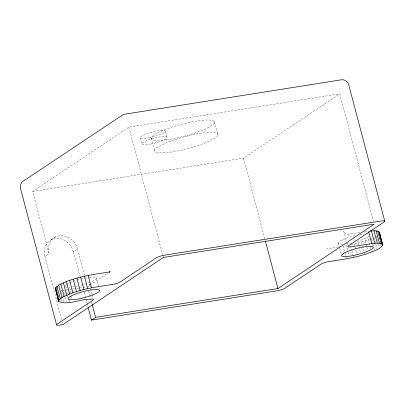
<?xml version="1.0" encoding="UTF-8"?>
<svg xmlns="http://www.w3.org/2000/svg" width="405" height="405" viewBox="0 0 405 405"><rect width="100%" height="100%" fill="white"/><g stroke="black" fill="none" stroke-linecap="round" stroke-linejoin="round"><path stroke-width="0.3" stroke-dasharray="2.02 1.52" d="M66.445 284.406L65.326 285.242A16.342 3.063 -14.8 0 0 64.79 286.163M61.681 319.707L44.93 256.299L49.056 253.54L32.653 191.459L128.922 127.094L339.77 93.823L373.41 221.145M50.873 239.983L54.999 237.224M44.93 256.299A16.342 14.094 56.2 0 1 55.075 238.53A16.342 14.094 56.2 0 1 73.421 251.804L77.547 249.045L84.473 275.263M32.653 191.459L243.501 158.188L339.77 93.823M89.576 285.414L88.027 286.451L89.444 284.917L89.444 283.87L90.072 286.259M90.092 285.069L108.15 272.995M368.793 236.48L366.849 237.664A16.342 3.063 -14.8 0 1 356.952 241.41M371.41 238.332L372.443 237.846M351.444 244.721L361.625 241.947L370.423 238.742M72.596 286.922L73.786 286.735M346.128 243.764L349.105 243.294A16.342 3.063 -14.8 0 0 351.302 242.848M78.762 288.087L69.604 289.529L70.389 292.486M79.375 287.99L82.428 287.504M83.04 287.408L86.7 286.831M326.045 249.065L338.256 247.141M359.807 232.521L348.037 234.363C345.936 234.703 344.179 233.047 343.668 231.108L346.346 241.258M364.763 231.746L368.479 231.164M67.964 289.757L66.324 289.985L67.731 295.306M64.547 290.152L63.362 290.264L64.456 294.405M60.785 290.365L61.813 290.324M380.28 244.306L380.746 246.078M376.129 235.953L376.756 238.312M376.913 238.904L377.379 240.676M378.316 244.225L379.252 247.769M374.149 237.71L375.708 243.623M375.865 244.215L376.959 248.351M371.567 238.925L372.813 243.653M372.97 244.24L373.44 246.017M374.063 248.381L374.691 250.746M372.509 244.701L373.137 247.065M368.444 239.557L370.317 246.65M370.474 247.242L370.783 248.427M371.41 250.786L371.724 251.971M365.158 240.773L366.717 246.685M366.874 247.273L367.654 250.229M361.625 241.947L362.095 243.724M362.718 246.083L364.434 252.588M364.591 253.176L364.905 254.36M357.929 243.056L358.708 246.012M358.865 246.605L360.425 252.512M354.147 244.073L354.77 246.437M354.927 247.03L356.8 254.122M350.522 245.572L351.768 250.3M351.925 250.887L353.175 255.616M353.332 256.208L353.641 257.388M346.979 243.648L347.293 244.838M347.758 249.885L346.67 245.749L343.141 246.372L344.858 252.872M348.386 252.249L349.166 255.206M345.014 253.459L346.26 258.188M338.322 243.005L339.572 247.733M339.729 248.326L341.288 254.239M243.501 158.188L265.229 240.433M214.336 121.47L217.844 134.733A32.684 6.126 -14.8 0 1 169.811 152.224A32.684 6.126 -14.8 0 1 170.981 140.97A32.684 6.126 -14.8 0 1 217.844 134.733M165.356 131.407L166.997 137.614M151.298 138.135L154.806 151.394M140.095 137.781L141.735 143.988M128.922 127.094L162.886 255.631M163.043 256.243L163.367 257.459M96.324 277.81L99.291 289.043M90.705 288.643L92.122 294.015M92.279 294.612L93.226 298.196M88.66 291.114L90.593 298.429M91.56 302.089L92.208 304.53M73.421 251.804L79.866 276.19M84.053 292.046L86.953 303.016M87.115 303.628L87.92 306.676M71.482 296.627L71.948 298.399M68.982 300.034L69.447 301.811M67.291 295.625L67.757 297.397M65.235 297.361L66.329 301.497M61.251 292.137L62.188 295.685M62.345 296.278L63.909 302.191M60.993 299.148L61.621 301.512M59.662 300.065L59.975 301.249M62.324 322.147L62.648 323.367M49.056 253.54A16.342 14.094 56.2 0 1 59.201 235.771A16.342 14.094 56.2 0 1 77.547 249.045M342.503 244.114A16.342 3.063 -14.8 0 1 338.858 242.084L340.357 240.97A16.342 3.063 -14.8 0 1 355.575 235.497M359.979 234.586A16.342 3.063 -14.8 0 1 363.832 234.049M367.031 233.903A16.342 3.063 -14.8 0 1 368.383 234.014M89.768 277.263A16.342 3.063 -14.8 0 1 95.261 279.642L93.312 280.827A16.342 3.063 -14.8 0 1 90.573 282.098M90.052 282.31A16.342 3.063 -14.8 0 1 87.202 283.373M86.685 283.551A16.342 3.063 -14.8 0 1 83.42 284.573M82.863 284.73A16.342 3.063 -14.8 0 1 80.023 285.484M77.77 286.006A16.342 3.063 -14.8 0 1 76.11 286.35M70.105 287.211A16.342 3.063 -14.8 0 1 68.972 287.277M66.673 287.216A16.342 3.063 -14.8 0 1 65.251 286.836M66.82 284.128A16.342 3.063 -14.8 0 1 69.184 282.892M69.65 282.68A16.342 3.063 -14.8 0 1 72.262 281.607M73.249 281.247A16.342 3.063 -14.8 0 1 75.867 280.361M76.96 280.022A16.342 3.063 -14.8 0 1 79.77 279.227M80.904 278.934A16.342 3.063 -14.8 0 1 89.216 277.329M149.465 137.705L146.529 138.216A13.071 2.45 -14.8 0 1 145.395 134.237A13.071 2.45 -14.8 0 1 165.189 130.815A13.071 2.45 -14.8 0 1 149.465 137.705M151.106 143.917L148.169 144.423A13.071 2.45 -14.8 0 1 147.035 140.444A13.071 2.45 -14.8 0 1 166.83 137.022A13.071 2.45 -14.8 0 1 151.106 143.917M166.531 139.806A32.684 6.126 -14.8 0 0 214.564 122.315A32.684 6.126 -14.8 0 0 167.7 128.552A32.684 6.126 -14.8 0 0 166.531 139.806"/><path stroke-width="0.61" d="M109.178 272.307L110.211 271.618L108.697 272.125C94.395 274.22 79.886 276.215 66.359 281.591C62.552 283.389 57.864 284.599 55.333 288.208L58.614 301.381C67.868 305.714 80.534 298.855 89.981 299.249A6.536 1.225 -14.8 0 1 92.932 300.186L57.171 324.096A6.536 1.225 -14.8 0 0 60.122 325.038L62.972 324.587L163.367 257.459L374.215 224.193L277.946 288.557L95.59 317.333L91.464 320.092L88.082 307.289M58.614 301.381L55.333 288.208M379.47 232.946L379.47 232.186C377.07 229.984 373.243 230.987 370.256 230.997M91.464 320.092L276.666 290.866A6.536 1.225 -14.8 0 0 285.115 288.127L320.876 264.222A6.536 1.225 -14.8 0 1 329.321 261.483C342.493 259.489 355.838 257.727 368.434 253.186C373.334 251.065 379.353 249.763 382.75 245.354L379.47 232.186M58.614 300.621C62.011 296.212 68.03 294.911 72.925 292.795C85.501 288.228 98.83 286.558 111.972 284.543M382.75 244.595C379.804 242.119 375.283 243.557 371.76 243.577L351.317 246.777A6.571 1.23 -14.8 0 1 348.381 245.83L384.137 221.925A6.536 1.225 -14.8 0 0 381.191 220.983L164.643 255.15A6.536 1.225 -14.8 0 0 156.193 257.889L120.437 281.799A6.571 1.23 -14.8 0 1 111.977 284.543M384.75 221.125L348.664 84.549C347.839 81.471 344.635 79.38 341.481 79.775L123.49 114.397L23.728 180.858C21.131 182.25 19.678 185.465 20.478 188.32L56.563 324.896M379.627 233.533L382.75 245.354M378.913 231.579L382.188 243.992M377.794 231.139L381.075 243.547M376.154 230.87L379.434 243.284M374.023 230.784L377.298 243.197M371.441 230.885L374.721 243.299M368.636 231.756L371.76 243.577M265.391 241.041L277.946 288.557M88.138 275.4L91.419 287.818M92.208 304.53L95.59 317.333M84.437 276.169L87.718 288.588M80.661 277.076L83.941 289.494M76.879 278.093L80.155 290.512M73.178 279.202L76.459 291.62M69.645 280.376L72.925 292.795M66.359 281.591L69.64 294.005M63.393 282.817L66.673 295.235M60.811 284.032L64.091 296.445M58.674 285.201L61.955 297.614M57.024 286.3L60.304 298.718M55.905 287.312L59.186 299.725M70.1 296.546L68.607 297.66A16.342 3.063 -14.8 0 0 77.011 299.189A16.342 3.063 -14.8 0 0 96.593 293.245L98.542 292.056A16.342 3.063 -14.8 0 0 90.766 289.99A16.342 3.063 -14.8 0 0 70.1 296.546M343.637 253.383L342.139 254.497A16.342 3.063 -14.8 0 0 350.548 256.026A16.342 3.063 -14.8 0 0 370.13 250.082L372.074 248.898A16.342 3.063 -14.8 0 0 364.298 246.832A16.342 3.063 -14.8 0 0 343.637 253.383"/></g></svg>
